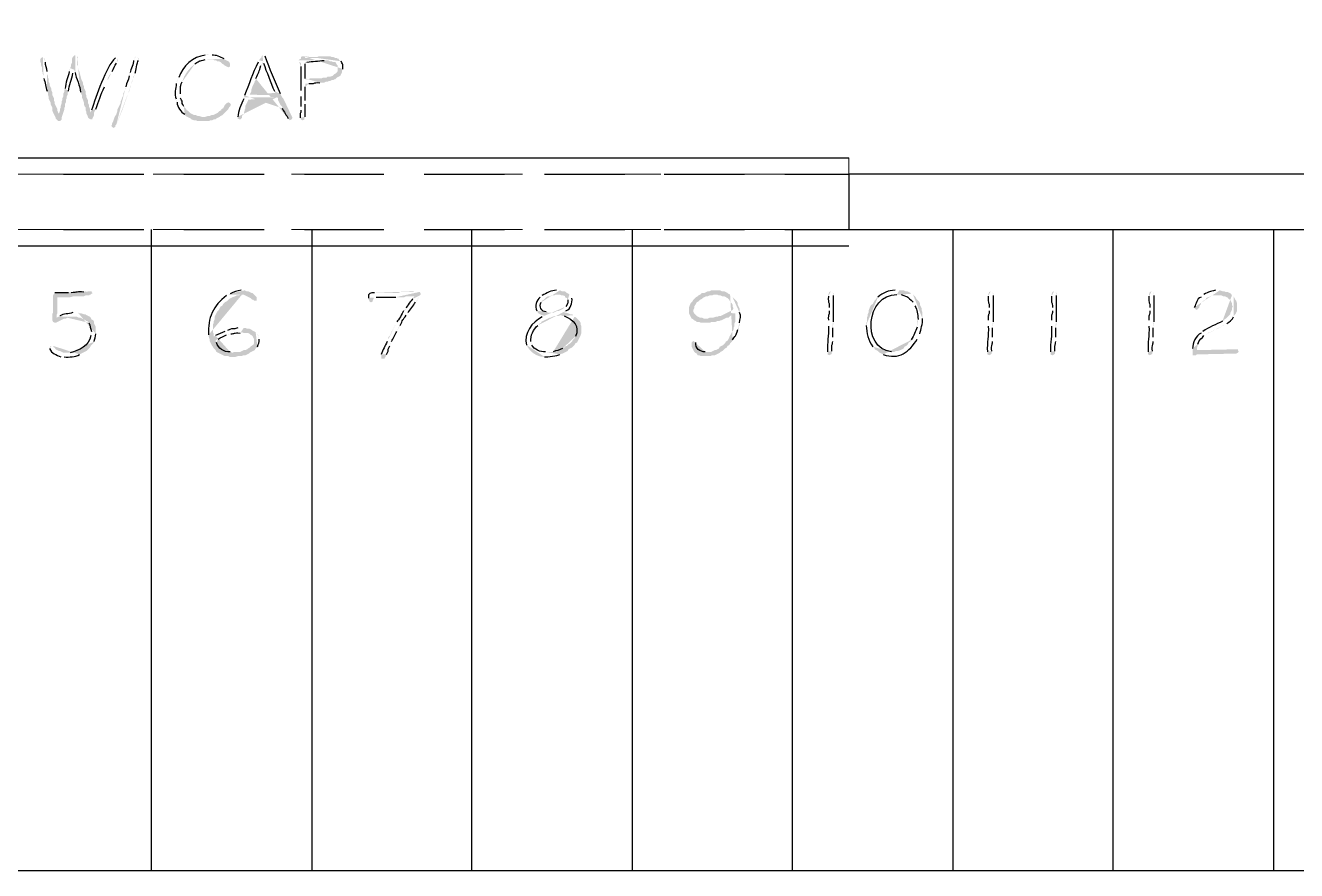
# Model space of a CAD drawing. Header units: inches. Extents: x -167 to 6071, y -6287 to -2731.
# Drawn here: x 589.5 to 668.8, y -5829.1 to -5776.3 of the extents above; entities that cross this region are included whole.
import ezdxf

# ---------------------------------------------------------------- set-up
doc = ezdxf.new("R2010")
doc.units = ezdxf.units.IN
doc.header["$LTSCALE"] = 96
doc.header["$MEASUREMENT"] = 0
doc.linetypes.add('Dash', pattern=[0.225, 0.15, -0.075])
doc.layers.add('PDF_Geometry', color=7, linetype='Continuous', true_color=0x4a4a4a)
doc.layers.add('PDF_Solid Fills', color=7, linetype='Continuous')
doc.layers.add('Stair', color=190, linetype='Continuous', lineweight=18)

msp = doc.modelspace()

# ---------------------------------------------------------------- hatches: boundary and pattern name
at = {"layer": 'PDF_Solid Fills', "transparency": 33554559}
h = msp.add_hatch(color=256, dxfattribs=at)
h.paths.add_polyline_path([(590.623, -5778.282), (590.517, -5778.335), (590.463, -5778.442), (590.463, -5778.549), (590.517, -5778.709), (590.517, -5778.815), (590.57, -5778.922), (590.57, -5779.189), (590.623, -5779.242), (590.623, -5779.349), (590.677, -5779.455), (590.677, -5779.615)], flags=0)
h.paths.add_polyline_path([(590.89, -5780.415), (590.943, -5780.522), (590.943, -5780.629), (590.997, -5780.789), (590.997, -5780.895), (591.05, -5781.002), (591.103, -5781.109), (591.103, -5781.215), (591.157, -5781.322), (591.21, -5781.429), (591.21, -5781.589), (591.263, -5781.749), (591.317, -5781.855), (591.37, -5781.962), (591.423, -5782.069), (591.423, -5782.122), (591.477, -5782.175), (591.583, -5782.282), (591.69, -5782.282), (591.743, -5782.229), (591.797, -5782.175), (591.797, -5782.069), (591.85, -5781.909), (591.637, -5781.909), (591.637, -5781.855), (591.583, -5781.749), (591.53, -5781.642), (591.53, -5781.535), (591.477, -5781.429), (591.423, -5781.322), (591.37, -5781.215), (591.37, -5781.109), (591.317, -5781.002), (591.317, -5780.842), (591.263, -5780.735), (591.21, -5780.629), (591.21, -5780.469), (591.157, -5780.362), (591.157, -5780.255), (591.103, -5780.149), (591.05, -5780.042), (591.05, -5779.935), (590.997, -5779.829), (590.997, -5779.669), (590.943, -5779.562), (590.943, -5779.455), (590.89, -5779.349), (590.89, -5779.189)], flags=0)
h.paths.add_polyline_path([(590.783, -5778.602), (590.783, -5778.549), (590.73, -5778.389), (590.677, -5778.335)], flags=0)
h = msp.add_hatch(color=256, dxfattribs=at)
h.paths.add_polyline_path([(592.65, -5778.175), (592.597, -5778.175), (592.49, -5778.282), (592.437, -5778.389), (592.437, -5778.655), (592.383, -5778.762), (592.383, -5778.869), (592.33, -5778.975), (592.597, -5779.082), (592.597, -5779.135), (592.65, -5779.242)], flags=0)
h.paths.add_polyline_path([(592.97, -5780.469), (593.023, -5780.575), (593.077, -5780.682), (593.077, -5780.842), (593.13, -5780.949), (593.183, -5781.109), (593.183, -5781.215), (593.237, -5781.375), (593.29, -5781.429), (593.29, -5781.589), (593.343, -5781.695), (593.343, -5781.802), (593.397, -5781.909), (593.45, -5782.069), (593.503, -5782.122), (593.61, -5782.175), (593.717, -5782.175), (593.717, -5782.122), (593.77, -5782.015), (593.823, -5781.909), (593.823, -5781.749), (593.61, -5781.749), (593.557, -5781.589), (593.557, -5781.482), (593.503, -5781.375), (593.503, -5781.269), (593.45, -5781.162), (593.45, -5781.002), (593.397, -5780.895), (593.343, -5780.789), (593.343, -5780.682), (593.29, -5780.575), (593.29, -5780.415), (593.183, -5780.202), (593.183, -5780.095), (593.13, -5779.989), (593.13, -5779.882), (593.077, -5779.775), (593.023, -5779.669), (592.97, -5779.455), (592.917, -5779.242), (592.863, -5779.082), (592.81, -5778.975), (592.81, -5778.815), (592.757, -5778.762), (592.757, -5778.442), (592.81, -5778.335), (592.757, -5778.229)], flags=0)
h = msp.add_hatch(color=256, dxfattribs=at)
h.paths.add_polyline_path([(595.21, -5778.335), (595.157, -5778.335)], flags=0)
h.paths.add_polyline_path([(593.663, -5781.589), (593.61, -5781.749), (593.823, -5781.749), (593.877, -5781.642), (593.93, -5781.535)], flags=0)
h.paths.add_polyline_path([(594.463, -5780.149), (594.517, -5780.042), (594.623, -5779.829), (594.677, -5779.722), (594.677, -5779.615), (594.73, -5779.509), (594.783, -5779.402), (594.89, -5779.295), (594.943, -5779.189)], flags=0)
h.paths.add_polyline_path([(595.21, -5778.655), (595.317, -5778.495), (595.317, -5778.335)], flags=0)
h = msp.add_hatch(color=256, dxfattribs=at)
h.paths.add_polyline_path([(596.437, -5778.229), (596.383, -5778.282), (596.33, -5778.389), (596.277, -5778.495)], flags=0)
h.paths.add_polyline_path([(596.063, -5779.242), (596.063, -5779.349), (596.01, -5779.455)], flags=0)
h.paths.add_polyline_path([(595.797, -5780.149), (595.797, -5780.255), (595.743, -5780.362), (595.69, -5780.469), (595.637, -5780.575), (595.637, -5780.682), (595.583, -5780.789), (595.53, -5780.949), (595.477, -5781.055), (595.477, -5781.162), (595.423, -5781.269), (595.37, -5781.375), (595.317, -5781.482), (595.263, -5781.589), (595.263, -5781.695), (595.21, -5781.855), (595.103, -5782.015), (595.05, -5782.175), (594.997, -5782.335), (594.943, -5782.442), (594.943, -5782.549), (594.89, -5782.549), (594.943, -5782.655), (595.05, -5782.709), (595.103, -5782.655), (595.157, -5782.655), (595.157, -5782.549), (595.21, -5782.495)], flags=0)
h.paths.add_polyline_path([(595.21, -5782.495, 0.021662), (595.957, -5780.522)], flags=0)
h.paths.add_polyline_path([(595.957, -5780.522), (596.01, -5780.415), (596.063, -5780.255), (596.063, -5780.149), (596.17, -5779.935), (596.17, -5779.829), (596.223, -5779.722), (596.277, -5779.615), (596.277, -5779.509), (596.33, -5779.402), (596.383, -5779.295)], flags=0)
h.paths.add_polyline_path([(596.597, -5778.495), (596.597, -5778.389), (596.543, -5778.282)], flags=0)
h = msp.add_hatch(color=256, dxfattribs=at)
h.paths.add_polyline_path([(600.97, -5778.122), (600.863, -5778.122), (600.757, -5778.175)], flags=0)
h.paths.add_polyline_path([(599.103, -5779.562), (599.05, -5779.669), (598.997, -5779.775), (598.943, -5779.935)], flags=0)
h.paths.add_polyline_path([(598.943, -5780.895), (598.943, -5781.002), (598.997, -5781.109)], flags=0)
h.paths.add_polyline_path([(599.477, -5781.855), (599.53, -5781.962), (599.637, -5782.015), (600.65, -5782.015), (600.543, -5782.015), (600.383, -5781.962), (600.277, -5781.962), (600.17, -5781.909), (600.063, -5781.909), (599.957, -5781.855), (599.85, -5781.802), (599.797, -5781.749), (599.69, -5781.642), (599.583, -5781.589), (599.583, -5781.535), (599.477, -5781.429), (599.423, -5781.375)], flags=0)
h.paths.add_polyline_path([(599.21, -5780.842), (599.21, -5780.575)], flags=0)
h.paths.add_polyline_path([(600.117, -5778.709, 0.162278), (599.317, -5779.829)], flags=0)
h.paths.add_polyline_path([(600.757, -5778.442), (601.983, -5778.442), (601.93, -5778.389)], flags=0)
h.paths.add_polyline_path([(601.183, -5778.175), (601.077, -5778.122)], flags=0)
h = msp.add_hatch(color=256, dxfattribs=at)
h.paths.add_polyline_path([(604.33, -5778.175), (604.277, -5778.229), (604.277, -5778.282), (604.223, -5778.335), (604.17, -5778.389), (604.117, -5778.495), (604.383, -5778.549), (604.383, -5778.655)], flags=0)
h.paths.add_polyline_path([(605.077, -5780.415), (605.13, -5780.522), (603.53, -5780.629), (605.503, -5780.682), (605.45, -5780.575)], flags=0)
h.paths.add_polyline_path([(604.49, -5778.229), (604.437, -5778.175)], flags=0)
h = msp.add_hatch(color=256, dxfattribs=at)
h.paths.add_polyline_path([(606.89, -5778.229), (606.783, -5778.229), (606.73, -5778.282), (606.73, -5778.389), (606.623, -5778.442), (606.57, -5778.495), (608.437, -5778.495), (608.543, -5778.549), (608.65, -5778.549), (608.757, -5778.602), (608.863, -5778.602), (608.917, -5778.655), (608.97, -5778.762), (609.023, -5778.815), (609.023, -5779.135), (608.97, -5779.242), (608.917, -5779.295), (608.81, -5779.349), (608.703, -5779.455), (608.543, -5779.509), (608.383, -5779.509), (608.33, -5779.562), (608.117, -5779.562), (608.01, -5779.615), (607.317, -5779.615), (607.157, -5779.669), (606.997, -5779.669), (608.863, -5779.669), (608.97, -5779.562), (609.183, -5779.455), (609.29, -5779.242), (609.29, -5779.135), (609.343, -5779.029)], flags=0)
h.paths.add_polyline_path([(609.237, -5778.549), (609.13, -5778.495), (609.077, -5778.389), (609.023, -5778.389), (608.97, -5778.335), (606.997, -5778.335), (606.943, -5778.229)], flags=0)
for points in [[(608.223, -5778.229), (607.85, -5778.229), (607.743, -5778.282), (607.37, -5778.282), (607.263, -5778.335), (606.997, -5778.335), (608.97, -5778.335), (608.863, -5778.335), (608.757, -5778.282), (608.65, -5778.282), (608.543, -5778.229), (608.383, -5778.229)], [(601.983, -5778.442), (600.97, -5778.442), (601.237, -5778.442), (601.343, -5778.495), (601.45, -5778.495), (601.503, -5778.549), (601.61, -5778.549), (601.717, -5778.602), (601.823, -5778.709), (601.93, -5778.762), (601.983, -5778.815), (602.197, -5778.922), (602.303, -5778.869), (602.303, -5778.709), (602.25, -5778.602), (602.197, -5778.549), (602.09, -5778.495)], [(602.197, -5781.109), (602.09, -5781.162), (601.983, -5781.269), (601.93, -5781.375), (601.877, -5781.482), (601.77, -5781.535), (601.77, -5781.589), (601.663, -5781.642), (601.557, -5781.749), (601.343, -5781.855), (601.237, -5781.909), (601.13, -5781.909), (601.023, -5781.962), (600.917, -5781.962), (600.757, -5782.015), (599.637, -5782.015), (599.85, -5782.122), (599.903, -5782.175), (600.063, -5782.229), (600.17, -5782.229), (600.277, -5782.282), (600.97, -5782.282), (601.077, -5782.229), (601.183, -5782.229), (601.29, -5782.175), (601.397, -5782.175), (601.45, -5782.122), (601.663, -5782.015), (601.717, -5781.962), (601.823, -5781.909), (601.93, -5781.802), (602.037, -5781.695), (602.09, -5781.642), (602.197, -5781.535), (602.25, -5781.429), (602.303, -5781.375), (602.357, -5781.269), (602.303, -5781.162)], [(632.597, -5792.842), (632.33, -5792.842), (632.223, -5792.895), (632.117, -5792.895), (631.903, -5793.002), (631.743, -5793.002), (631.637, -5793.109), (631.53, -5793.162), (631.477, -5793.215), (631.37, -5793.269), (631.263, -5793.375), (631.21, -5793.429), (631.157, -5793.535), (631.05, -5793.642), (630.997, -5793.749), (630.943, -5793.909), (630.943, -5794.282), (630.997, -5794.389), (631.05, -5794.495), (631.103, -5794.602), (632.01, -5794.602), (631.85, -5794.602), (631.743, -5794.549), (631.637, -5794.549), (631.423, -5794.442), (631.37, -5794.389), (631.263, -5794.282), (631.21, -5794.175), (631.21, -5794.069), (631.263, -5793.962), (631.263, -5793.855), (631.37, -5793.695), (631.423, -5793.589), (631.53, -5793.535), (631.637, -5793.429), (631.743, -5793.375), (631.797, -5793.322), (632.01, -5793.215), (632.117, -5793.215), (632.223, -5793.162), (632.383, -5793.162), (632.49, -5793.109), (633.503, -5793.109), (633.397, -5793.055), (633.343, -5793.002), (633.13, -5792.895), (632.97, -5792.895), (632.863, -5792.842), (632.757, -5792.842)], [(633.343, -5794.229), (632.917, -5794.442), (632.81, -5794.442), (632.703, -5794.495), (632.597, -5794.495), (632.437, -5794.549), (632.223, -5794.549), (632.117, -5794.602), (631.103, -5794.602), (631.21, -5794.655), (631.263, -5794.709), (631.37, -5794.762), (631.423, -5794.815), (631.583, -5794.815), (631.69, -5794.869), (632.223, -5794.869), (632.33, -5794.815), (632.597, -5794.815), (632.703, -5794.762), (632.81, -5794.762), (632.917, -5794.709), (632.97, -5794.709), (633.183, -5794.602), (633.29, -5794.549), (633.397, -5794.549), (633.503, -5794.442), (633.717, -5794.335), (633.77, -5794.282)], [(591.583, -5794.495), (591.477, -5794.549), (592.063, -5794.602), (592.17, -5794.549), (592.33, -5794.549), (592.437, -5794.495), (592.597, -5794.495)], [(665.077, -5796.522), (662.623, -5796.575), (662.357, -5796.575), (662.357, -5796.895), (662.57, -5796.895), (662.623, -5796.842), (665.023, -5796.789), (665.077, -5796.789), (665.183, -5796.735), (665.237, -5796.682), (665.183, -5796.575), (665.183, -5796.522)]]:
    msp.add_hatch(color=256, dxfattribs=at).paths.add_polyline_path(points)
h = msp.add_hatch(color=256, dxfattribs=at)
h.paths.add_polyline_path([(592.33, -5778.975), (592.277, -5779.082), (592.277, -5779.189)], flags=0)
h.paths.add_polyline_path([(592.01, -5780.255), (591.957, -5780.362), (591.957, -5780.469), (591.903, -5780.575), (591.903, -5780.735), (591.85, -5780.842), (591.85, -5780.949), (591.797, -5781.055), (591.797, -5781.162), (591.743, -5781.322), (591.743, -5781.429), (591.69, -5781.535), (591.69, -5781.642), (591.637, -5781.802), (591.637, -5781.909), (591.85, -5781.909), (591.903, -5781.749), (591.957, -5781.589), (591.957, -5781.482), (592.01, -5781.375), (592.01, -5781.215), (592.063, -5781.109), (592.063, -5780.949), (592.117, -5780.842), (592.117, -5780.735), (592.17, -5780.629), (592.17, -5780.522), (592.223, -5780.415)], flags=0)
h.paths.add_polyline_path([(592.49, -5779.295), (592.543, -5779.189), (592.597, -5779.082)], flags=0)
h = msp.add_hatch(color=256, dxfattribs=at)
h.paths.add_polyline_path([(604.117, -5778.495), (604.063, -5778.602)], flags=0)
h.paths.add_polyline_path([(603.21, -5780.682), (603.157, -5780.789), (605.237, -5780.789), (605.29, -5780.842), (605.29, -5780.949), (605.397, -5781.162), (605.45, -5781.269), (605.557, -5781.375), (605.557, -5781.482)], flags=0)
h.paths.add_polyline_path([(605.93, -5782.122), (605.983, -5782.175), (606.037, -5782.229), (606.143, -5782.175), (606.197, -5782.069), (605.717, -5781.055), (605.663, -5780.949), (605.61, -5780.842), (605.557, -5780.789), (605.503, -5780.682), (603.53, -5780.629), (603.583, -5780.522), (603.637, -5780.415), (603.637, -5780.309), (603.69, -5780.149), (603.743, -5780.042), (603.797, -5779.935), (603.85, -5779.829), (603.85, -5779.775), (603.903, -5779.722), (603.903, -5779.615)], flags=0)
h.paths.add_polyline_path([(604.223, -5778.815), (604.33, -5778.709), (604.383, -5778.549)], flags=0)
h = msp.add_hatch(color=256, dxfattribs=at)
h.paths.add_polyline_path([(606.57, -5778.495), (606.623, -5778.602), (606.73, -5778.655), (606.73, -5778.869)], flags=0)
h.paths.add_polyline_path([(606.73, -5780.362), (606.73, -5780.735)], flags=0)
h.paths.add_polyline_path([(606.73, -5781.375), (606.73, -5781.589)], flags=0)
h.paths.add_polyline_path([(606.677, -5782.069), (606.73, -5782.175), (606.837, -5782.229), (606.943, -5782.175), (606.943, -5782.069), (606.997, -5782.015)], flags=0)
h.paths.add_polyline_path([(606.997, -5781.215), (606.997, -5781.002)], flags=0)
h.paths.add_polyline_path([(606.997, -5780.149), (606.997, -5779.935), (607.21, -5779.935)], flags=0)
h.paths.add_polyline_path([(607.903, -5779.882), (608.17, -5779.882), (608.277, -5779.829), (608.383, -5779.829), (608.49, -5779.775), (608.543, -5779.775), (608.65, -5779.722), (608.757, -5779.722), (608.81, -5779.669), (608.863, -5779.669), (606.997, -5779.669), (606.997, -5779.615)], flags=0)
h.paths.add_polyline_path([(606.997, -5778.709), (606.997, -5778.602), (607.103, -5778.602)], flags=0)
h.paths.add_polyline_path([(608.17, -5778.495), (608.277, -5778.495)], flags=0)
h = msp.add_hatch(color=256, dxfattribs=at)
h.paths.add_polyline_path([(603.157, -5780.789), (603.157, -5780.895)], flags=0)
h.paths.add_polyline_path([(602.783, -5782.015), (602.783, -5782.122), (602.89, -5782.175), (602.943, -5782.175), (602.997, -5782.122), (603.05, -5782.069), (603.05, -5781.962), (603.157, -5781.855), (603.21, -5781.642), (603.21, -5781.589), (603.263, -5781.482), (603.263, -5781.322), (603.317, -5781.215), (603.37, -5781.109), (603.423, -5781.002), (603.423, -5780.949), (605.237, -5780.789)], flags=0)
h = msp.add_hatch(color=256, dxfattribs=at)
h.paths.add_polyline_path([(593.557, -5792.895), (593.397, -5792.895), (593.183, -5792.949)], flags=0)
h.paths.add_polyline_path([(592.383, -5793.002), (592.223, -5793.002)], flags=0)
h.paths.add_polyline_path([(591.37, -5793.002), (591.317, -5793.055), (591.263, -5793.162), (591.263, -5794.229), (591.21, -5794.335), (591.21, -5794.709), (591.263, -5794.815), (591.37, -5794.869), (591.423, -5794.869), (591.85, -5794.655), (591.957, -5794.602), (592.063, -5794.602), (591.477, -5794.549), (591.477, -5794.389), (591.53, -5794.282), (591.53, -5793.269), (592.33, -5793.269), (592.543, -5793.215), (593.183, -5793.215), (593.29, -5793.162), (593.503, -5793.162), (593.557, -5793.109), (593.61, -5793.109), (593.663, -5793.055), (593.717, -5793.055), (593.717, -5793.002), (593.663, -5792.949), (593.663, -5792.895)], flags=0)
h = msp.add_hatch(color=256, dxfattribs=at)
h.paths.add_polyline_path([(602.197, -5793.109), (602.09, -5793.162)], flags=0)
h.paths.add_polyline_path([(600.97, -5795.615), (600.97, -5795.722), (601.29, -5795.722), (601.29, -5795.562), (601.237, -5795.455), (601.237, -5794.975), (601.29, -5794.869), (601.29, -5794.762), (601.343, -5794.655), (601.343, -5794.495), (601.397, -5794.389), (601.503, -5794.175), (601.61, -5794.069), (601.663, -5793.962), (601.717, -5793.855), (601.823, -5793.802), (601.877, -5793.695), (601.983, -5793.589), (602.09, -5793.535), (602.197, -5793.429), (602.25, -5793.375), (602.463, -5793.269), (602.623, -5793.215), (602.73, -5793.162), (602.837, -5793.162), (602.943, -5793.109), (603.05, -5793.109)], flags=0)
h = msp.add_hatch(color=256, dxfattribs=at)
h.paths.add_polyline_path([(603.05, -5792.842), (602.997, -5792.842)], flags=0)
h.paths.add_polyline_path([(602.303, -5793.055), (602.197, -5793.109), (603.157, -5793.109), (603.583, -5793.322), (603.69, -5793.429), (603.743, -5793.429), (603.797, -5793.482), (603.957, -5793.482), (603.957, -5793.269), (603.903, -5793.215), (603.69, -5793.002), (603.637, -5793.002), (603.423, -5792.895), (603.317, -5792.895), (603.21, -5792.842)], flags=0)
h = msp.add_hatch(color=256, dxfattribs=at)
h.paths.add_polyline_path([(613.983, -5792.895), (613.823, -5792.895), (613.717, -5792.949), (612.917, -5792.949), (612.81, -5793.002), (611.317, -5793.002)], flags=0)
h.paths.add_polyline_path([(610.943, -5793.322), (610.943, -5793.429), (610.997, -5793.482), (610.997, -5793.535), (611.103, -5793.589), (611.21, -5793.535), (611.21, -5793.482), (611.263, -5793.375), (611.263, -5793.322), (611.21, -5793.269), (611.423, -5793.269)], flags=0)
h.paths.add_polyline_path([(612.65, -5793.269), (613.183, -5793.269), (613.29, -5793.215), (613.823, -5793.215), (614.143, -5793.162), (614.197, -5793.109), (614.197, -5793.055), (614.143, -5792.949), (614.09, -5792.949)], flags=0)
h = msp.add_hatch(color=256, dxfattribs=at)
h.paths.add_polyline_path([(614.143, -5793.162), (613.823, -5793.215), (613.77, -5793.269), (613.717, -5793.375)], flags=0)
h.paths.add_polyline_path([(613.29, -5793.962), (613.237, -5794.069), (613.13, -5794.122)], flags=0)
h.paths.add_polyline_path([(612.703, -5794.815), (612.65, -5794.922), (612.597, -5795.029), (612.543, -5795.135), (612.49, -5795.242), (612.437, -5795.349), (612.383, -5795.402), (612.383, -5795.455), (612.33, -5795.562), (612.277, -5795.669), (612.17, -5795.775), (612.17, -5795.935), (612.117, -5796.042)], flags=0)
h.paths.add_polyline_path([(611.743, -5796.842), (611.743, -5797.109), (611.957, -5797.109), (611.957, -5797.055), (612.063, -5796.895), (612.063, -5796.842)], flags=0)
h.paths.add_polyline_path([(612.277, -5796.309), (612.33, -5796.149), (612.383, -5796.042)], flags=0)
h.paths.add_polyline_path([(612.703, -5795.402), (612.757, -5795.295), (612.81, -5795.189), (612.863, -5795.082), (612.917, -5795.029)], flags=0)
h.paths.add_polyline_path([(613.29, -5794.389), (613.343, -5794.335), (613.397, -5794.229)], flags=0)
h.paths.add_polyline_path([(613.877, -5793.589), (613.983, -5793.482), (614.037, -5793.322), (614.09, -5793.269)], flags=0)
h = msp.add_hatch(color=256, dxfattribs=at)
h.paths.add_polyline_path([(623.477, -5793.109), (622.73, -5793.109), (622.89, -5793.109), (622.997, -5793.162), (623.103, -5793.162), (623.21, -5793.215), (623.21, -5793.269), (623.317, -5793.322), (623.37, -5793.429)], flags=0)
h.paths.add_polyline_path([(623.263, -5793.855), (623.157, -5793.909), (623.05, -5794.015), (622.837, -5794.122), (622.73, -5794.122), (622.623, -5794.175), (622.517, -5794.229), (621.503, -5794.229), (621.557, -5794.282), (621.77, -5794.389), (621.93, -5794.442), (621.877, -5794.442), (621.77, -5794.495)], flags=0)
h.paths.add_polyline_path([(620.81, -5796.255, 0.291201), (621.93, -5797.002)], flags=0)
h.paths.add_polyline_path([(622.89, -5796.842), (622.997, -5796.789), (623.05, -5796.789), (623.157, -5796.735), (622.09, -5796.682), (621.983, -5796.682)], flags=0)
h.paths.add_polyline_path([(621.13, -5796.255), (621.077, -5796.149), (621.077, -5796.042)], flags=0)
h.paths.add_polyline_path([(621.503, -5795.029), (621.61, -5794.922), (621.717, -5794.869), (621.717, -5794.815), (622.25, -5794.549), (622.303, -5794.549), (622.41, -5794.495), (622.57, -5794.442), (622.783, -5794.442), (622.943, -5794.389), (623.743, -5794.389), (623.637, -5794.335), (623.53, -5794.335), (623.423, -5794.282), (623.263, -5794.229), (623.157, -5794.229), (623.263, -5794.122)], flags=0)
h.paths.add_polyline_path([(623.637, -5793.322), (623.583, -5793.215)], flags=0)
h = msp.add_hatch(color=256, dxfattribs=at)
h.paths.add_polyline_path([(622.783, -5792.842), (622.677, -5792.842)], flags=0)
h.paths.add_polyline_path([(621.77, -5793.162), (621.717, -5793.162), (621.663, -5793.269)], flags=0)
h.paths.add_polyline_path([(621.45, -5794.122), (621.503, -5794.229), (622.25, -5794.229), (622.143, -5794.229), (622.037, -5794.175)], flags=0)
h.paths.add_polyline_path([(621.717, -5793.589), (621.77, -5793.482), (621.877, -5793.429), (621.983, -5793.322), (622.037, -5793.269), (622.143, -5793.215), (622.25, -5793.215), (622.357, -5793.162), (622.517, -5793.162), (622.623, -5793.109), (623.477, -5793.109), (623.423, -5793.055), (623.317, -5793.002), (623.263, -5792.949), (623.157, -5792.895), (622.997, -5792.895), (622.89, -5792.842)], flags=0)
h = msp.add_hatch(color=256, dxfattribs=at)
h.paths.add_polyline_path([(633.503, -5793.109), (632.597, -5793.109), (632.703, -5793.109), (632.81, -5793.162), (632.917, -5793.162), (633.023, -5793.215), (633.13, -5793.215), (633.343, -5793.322), (633.397, -5793.375), (633.45, -5793.429), (633.503, -5793.535), (633.61, -5793.642), (633.663, -5793.749), (633.663, -5793.855), (633.717, -5793.962), (633.663, -5794.069), (633.343, -5794.229), (633.77, -5794.282), (633.823, -5794.282), (633.823, -5794.815), (633.77, -5794.922), (633.77, -5795.082), (633.717, -5795.189), (633.717, -5795.295), (633.663, -5795.402), (633.61, -5795.455), (633.557, -5795.562), (633.503, -5795.669), (633.397, -5795.882), (633.343, -5795.989), (633.237, -5796.042), (633.183, -5796.149), (633.077, -5796.255), (632.863, -5796.362), (632.81, -5796.469), (632.703, -5796.522), (632.597, -5796.575), (632.543, -5796.575), (632.33, -5796.682), (631.957, -5796.682), (632.863, -5796.735), (632.917, -5796.682), (633.023, -5796.629), (633.077, -5796.575), (633.183, -5796.469), (633.29, -5796.415), (633.343, -5796.309), (633.45, -5796.255), (633.503, -5796.149), (633.61, -5796.042), (633.663, -5795.935)], flags=0)
h.paths.add_polyline_path([(633.983, -5795.295), (634.037, -5795.242), (634.037, -5795.135), (634.09, -5795.029), (634.09, -5794.869)], flags=0)
h.paths.add_polyline_path([(634.09, -5794.229), (634.09, -5793.962), (634.037, -5793.855), (633.983, -5793.749), (633.983, -5793.642), (633.93, -5793.535), (633.877, -5793.482), (633.77, -5793.375), (633.717, -5793.322), (633.663, -5793.269), (633.61, -5793.162)], flags=0)
h = msp.add_hatch(color=256, dxfattribs=at)
h.paths.add_polyline_path([(639.797, -5792.895), (639.69, -5792.949), (639.637, -5793.109), (639.637, -5793.215)], flags=0)
h.paths.add_polyline_path([(639.69, -5793.909), (639.69, -5794.122)], flags=0)
h.paths.add_polyline_path([(639.637, -5794.709), (639.637, -5795.082)], flags=0)
h.paths.add_polyline_path([(639.583, -5796.682), (639.583, -5796.842), (639.69, -5796.895), (639.797, -5796.842), (639.85, -5796.789), (639.85, -5796.629)], flags=0)
h.paths.add_polyline_path([(639.903, -5796.042), (639.903, -5795.775)], flags=0)
h.paths.add_polyline_path([(639.903, -5795.189), (639.903, -5794.922), (639.957, -5794.815)], flags=0)
h.paths.add_polyline_path([(639.957, -5793.162), (639.957, -5793.055), (639.903, -5792.949)], flags=0)
h = msp.add_hatch(color=256, dxfattribs=at)
h.paths.add_polyline_path([(643.957, -5792.789), (643.797, -5792.842)], flags=0)
h.paths.add_polyline_path([(642.73, -5793.269), (642.623, -5793.322), (642.623, -5793.375), (642.517, -5793.482), (642.463, -5793.589), (642.41, -5793.695), (642.303, -5793.749), (642.25, -5793.855), (642.197, -5793.962), (642.143, -5794.122), (642.143, -5794.229), (642.09, -5794.335), (642.09, -5794.442), (642.037, -5794.549), (642.037, -5794.815), (641.983, -5794.922), (641.983, -5795.029)], flags=0)
h.paths.add_polyline_path([(642.41, -5796.362), (642.517, -5796.469), (642.517, -5796.522), (642.623, -5796.575), (642.73, -5796.629), (642.837, -5796.735), (643.637, -5796.682), (643.583, -5796.682)], flags=0)
h.paths.add_polyline_path([(643.903, -5793.109), (644.81, -5793.055), (644.757, -5793.002), (644.543, -5792.895), (644.437, -5792.895), (644.33, -5792.842), (644.063, -5792.842)], flags=0)
h = msp.add_hatch(color=256, dxfattribs=at)
h.paths.add_polyline_path([(644.81, -5793.055), (643.903, -5793.109), (644.17, -5793.109)], flags=0)
h.paths.add_polyline_path([(644.917, -5793.589), (644.97, -5793.695), (645.023, -5793.802)], flags=0)
h.paths.add_polyline_path([(645.237, -5794.655), (645.183, -5794.762), (645.183, -5795.135)], flags=0)
h.paths.add_polyline_path([(644.81, -5795.935), (644.757, -5796.042), (644.65, -5796.095), (644.597, -5796.202), (644.49, -5796.309), (644.383, -5796.362), (644.33, -5796.469), (644.223, -5796.522), (644.117, -5796.575), (643.957, -5796.629), (643.85, -5796.629), (643.743, -5796.682), (643.637, -5796.682), (642.837, -5796.735), (643.05, -5796.842)], flags=0)
h.paths.add_polyline_path([(645.183, -5795.882), (645.29, -5795.669), (645.343, -5795.562)], flags=0)
h.paths.add_polyline_path([(645.503, -5794.602), (645.503, -5794.229), (645.45, -5794.069), (645.45, -5793.962), (645.397, -5793.855), (645.343, -5793.749), (645.343, -5793.642), (645.29, -5793.535), (645.237, -5793.482), (645.13, -5793.375), (645.077, -5793.269), (645.023, -5793.215), (644.917, -5793.109)], flags=0)
h = msp.add_hatch(color=256, dxfattribs=at)
h.paths.add_polyline_path([(649.77, -5792.895), (649.663, -5792.949), (649.61, -5793.109), (649.61, -5793.215)], flags=0)
h.paths.add_polyline_path([(649.663, -5793.909), (649.663, -5794.122)], flags=0)
h.paths.add_polyline_path([(649.61, -5794.709), (649.61, -5795.082)], flags=0)
h.paths.add_polyline_path([(649.557, -5796.682), (649.557, -5796.842), (649.663, -5796.895), (649.77, -5796.842), (649.823, -5796.789), (649.823, -5796.629)], flags=0)
h.paths.add_polyline_path([(649.877, -5796.042), (649.877, -5795.775)], flags=0)
h.paths.add_polyline_path([(649.877, -5795.189), (649.877, -5794.922), (649.93, -5794.815)], flags=0)
h.paths.add_polyline_path([(649.93, -5793.162), (649.93, -5793.055), (649.877, -5792.949)], flags=0)
h = msp.add_hatch(color=256, dxfattribs=at)
h.paths.add_polyline_path([(653.717, -5792.895), (653.61, -5792.949), (653.557, -5793.109), (653.557, -5793.215)], flags=0)
h.paths.add_polyline_path([(653.61, -5793.909), (653.61, -5794.122)], flags=0)
h.paths.add_polyline_path([(653.557, -5794.709), (653.557, -5795.082)], flags=0)
h.paths.add_polyline_path([(653.503, -5796.682), (653.503, -5796.842), (653.61, -5796.895), (653.717, -5796.842), (653.77, -5796.789), (653.77, -5796.629)], flags=0)
h.paths.add_polyline_path([(653.823, -5796.042), (653.823, -5795.775)], flags=0)
h.paths.add_polyline_path([(653.823, -5795.189), (653.823, -5794.922), (653.877, -5794.815)], flags=0)
h.paths.add_polyline_path([(653.877, -5793.162), (653.877, -5793.055), (653.823, -5792.949)], flags=0)
h = msp.add_hatch(color=256, dxfattribs=at)
h.paths.add_polyline_path([(659.797, -5792.895), (659.69, -5792.949), (659.637, -5793.109), (659.637, -5793.215)], flags=0)
h.paths.add_polyline_path([(659.69, -5793.909), (659.69, -5794.122)], flags=0)
h.paths.add_polyline_path([(659.637, -5794.709), (659.637, -5795.082)], flags=0)
h.paths.add_polyline_path([(659.583, -5796.682), (659.583, -5796.842), (659.69, -5796.895), (659.797, -5796.842), (659.85, -5796.789), (659.85, -5796.629)], flags=0)
h.paths.add_polyline_path([(659.903, -5796.042), (659.903, -5795.775)], flags=0)
h.paths.add_polyline_path([(659.903, -5795.189), (659.903, -5794.922), (659.957, -5794.815)], flags=0)
h.paths.add_polyline_path([(659.957, -5793.162), (659.957, -5793.055), (659.903, -5792.949)], flags=0)
h = msp.add_hatch(color=256, dxfattribs=at)
h.paths.add_polyline_path([(664.81, -5793.162), (663.957, -5793.162), (664.17, -5793.162), (664.277, -5793.215), (664.383, -5793.215), (664.597, -5793.322), (664.597, -5793.375), (664.703, -5793.429), (664.757, -5793.535), (664.81, -5793.642), (664.81, -5793.749), (664.863, -5793.855), (664.81, -5793.962), (664.81, -5794.069), (664.757, -5794.175), (664.703, -5794.282), (664.703, -5794.335), (664.597, -5794.442), (664.543, -5794.495), (664.437, -5794.602), (664.33, -5794.655), (664.33, -5794.709), (664.223, -5794.762)], flags=0)
h.paths.add_polyline_path([(662.997, -5795.402), (662.943, -5795.402), (662.89, -5795.509)], flags=0)
h.paths.add_polyline_path([(662.357, -5796.469), (662.357, -5796.575), (662.623, -5796.575), (662.623, -5796.469), (662.677, -5796.309), (662.677, -5796.202)], flags=0)
h.paths.add_polyline_path([(663.05, -5795.669), (663.263, -5795.562), (663.37, -5795.455), (663.477, -5795.455), (663.69, -5795.349), (663.743, -5795.295), (663.903, -5795.242), (664.01, -5795.189), (664.17, -5795.082), (664.49, -5794.922)], flags=0)
h.paths.add_polyline_path([(664.917, -5794.495), (664.97, -5794.389), (665.023, -5794.335), (665.077, -5794.229), (665.13, -5794.122), (665.13, -5793.642), (665.077, -5793.482), (665.023, -5793.429), (664.97, -5793.322), (664.917, -5793.215)], flags=0)
h = msp.add_hatch(color=256, dxfattribs=at)
h.paths.add_polyline_path([(663.957, -5792.842), (663.797, -5792.842)], flags=0)
h.paths.add_polyline_path([(663.05, -5793.109), (662.997, -5793.162), (662.89, -5793.269)], flags=0)
h.paths.add_polyline_path([(662.463, -5793.909), (662.517, -5794.015), (662.623, -5794.069), (662.677, -5794.015), (662.783, -5793.909), (662.783, -5793.855), (662.837, -5793.749), (662.89, -5793.695), (662.89, -5793.642), (662.943, -5793.589), (663.05, -5793.482), (663.157, -5793.429), (663.21, -5793.322), (663.317, -5793.269), (663.37, -5793.269), (663.583, -5793.162), (664.81, -5793.162), (664.757, -5793.055), (664.543, -5792.949), (664.437, -5792.949), (664.33, -5792.895), (664.223, -5792.895), (664.063, -5792.842)], flags=0)
h = msp.add_hatch(color=256, dxfattribs=at)
h.paths.add_polyline_path([(592.65, -5794.229), (592.49, -5794.229)], flags=0)
h.paths.add_polyline_path([(591.69, -5794.442), (591.583, -5794.495), (592.757, -5794.495), (592.863, -5794.549), (592.97, -5794.549), (593.183, -5794.655), (593.29, -5794.709), (593.343, -5794.762), (593.397, -5794.762), (593.503, -5794.869)], flags=0)
h.paths.add_polyline_path([(593.663, -5795.402), (593.663, -5795.455), (593.61, -5795.562), (593.61, -5795.669)], flags=0)
h.paths.add_polyline_path([(592.33, -5796.735), (592.117, -5796.735), (593.13, -5796.735), (593.343, -5796.629), (593.45, -5796.522), (593.557, -5796.415), (593.61, -5796.309), (593.717, -5796.202), (593.77, -5796.149), (593.823, -5796.042)], flags=0)
h.paths.add_polyline_path([(593.93, -5795.562), (593.93, -5795.135), (593.877, -5795.029), (593.823, -5794.922), (593.823, -5794.815), (593.77, -5794.709), (593.663, -5794.655), (593.61, -5794.549), (593.557, -5794.495), (593.343, -5794.389), (593.29, -5794.335), (593.183, -5794.335), (593.023, -5794.282), (592.917, -5794.282), (592.81, -5794.229)], flags=0)
h = msp.add_hatch(color=256, dxfattribs=at)
h.paths.add_polyline_path([(623.743, -5794.389), (622.943, -5794.389), (623.05, -5794.442), (623.157, -5794.442)], flags=0)
h.paths.add_polyline_path([(623.85, -5795.722), (623.797, -5795.829), (623.743, -5795.882), (623.69, -5795.935), (623.637, -5796.042), (623.53, -5796.149), (623.423, -5796.202), (623.317, -5796.309), (623.263, -5796.309), (623.157, -5796.415), (623.05, -5796.469)], flags=0)
h.paths.add_polyline_path([(622.463, -5796.682), (622.09, -5796.682), (623.157, -5796.735), (623.37, -5796.629), (623.423, -5796.522), (623.53, -5796.469), (623.637, -5796.415), (623.743, -5796.309), (623.797, -5796.255), (623.85, -5796.149), (623.957, -5796.095), (624.063, -5795.882), (624.17, -5795.669), (624.223, -5795.509), (624.223, -5795.082), (624.17, -5794.975), (624.17, -5794.869), (624.117, -5794.762), (624.01, -5794.655), (623.957, -5794.602), (623.903, -5794.549), (623.797, -5794.495)], flags=0)
h = msp.add_hatch(color=256, dxfattribs=at)
h.paths.add_polyline_path([(602.997, -5795.189), (602.783, -5795.189)], flags=0)
h.paths.add_polyline_path([(602.143, -5795.349), (602.09, -5795.349), (601.983, -5795.402)], flags=0)
h.paths.add_polyline_path([(601.397, -5795.669), (601.29, -5795.722), (600.97, -5795.722), (601.023, -5795.882), (601.023, -5795.989), (601.077, -5796.095), (601.13, -5796.202), (601.183, -5796.309), (601.237, -5796.362), (601.29, -5796.469), (601.343, -5796.522), (601.397, -5796.575), (601.45, -5796.682), (601.557, -5796.735), (602.463, -5796.735), (602.303, -5796.682)], flags=0)
h.paths.add_polyline_path([(601.45, -5796.095), (601.397, -5795.989), (601.45, -5795.935), (601.557, -5795.882)], flags=0)
h.paths.add_polyline_path([(602.09, -5795.615), (602.197, -5795.615), (602.357, -5795.562)], flags=0)
h.paths.add_polyline_path([(602.943, -5795.509), (603.05, -5795.455), (603.903, -5795.455), (603.69, -5795.349), (603.637, -5795.295), (603.53, -5795.242), (603.37, -5795.242), (603.263, -5795.189), (603.157, -5795.189)], flags=0)
h = msp.add_hatch(color=256, dxfattribs=at)
h.paths.add_polyline_path([(603.903, -5795.455), (603.05, -5795.455), (603.157, -5795.509), (603.423, -5795.509), (603.53, -5795.562), (603.583, -5795.615), (603.69, -5795.669), (603.743, -5795.775), (603.797, -5795.882), (603.797, -5796.149), (603.743, -5796.255), (603.637, -5796.309), (603.53, -5796.415), (603.423, -5796.469), (603.37, -5796.522), (603.263, -5796.575), (603.157, -5796.575), (602.943, -5796.682), (602.57, -5796.682), (602.463, -5796.735), (601.557, -5796.735), (601.983, -5796.949), (602.197, -5796.949), (602.303, -5797.002), (602.623, -5797.002), (602.783, -5796.949), (602.997, -5796.949), (603.157, -5796.895), (603.263, -5796.895), (603.477, -5796.789), (603.53, -5796.735), (603.85, -5796.575), (603.903, -5796.469), (604.01, -5796.362)], flags=0)
h.paths.add_polyline_path([(604.117, -5795.882), (604.063, -5795.775), (604.063, -5795.669), (604.01, -5795.562)], flags=0)
h = msp.add_hatch(color=256, dxfattribs=at)
h.paths.add_polyline_path([(591.157, -5796.309), (591.103, -5796.309), (591.05, -5796.415), (591.05, -5796.469)], flags=0)
h.paths.add_polyline_path([(591.743, -5797.002), (591.957, -5797.002)], flags=0)
h.paths.add_polyline_path([(592.917, -5796.842), (593.13, -5796.735), (591.903, -5796.735), (591.69, -5796.629), (591.637, -5796.629), (591.53, -5796.575), (591.423, -5796.522), (591.37, -5796.415), (591.317, -5796.415), (591.263, -5796.309)], flags=0)
h = msp.add_hatch(color=256, dxfattribs=at)
h.paths.add_polyline_path([(631.21, -5795.989), (631.157, -5796.042), (631.103, -5796.095), (631.103, -5796.362), (631.157, -5796.469), (631.21, -5796.575), (631.263, -5796.682), (631.317, -5796.735), (631.423, -5796.789), (631.477, -5796.895), (631.583, -5796.895), (631.69, -5796.949), (632.277, -5796.949), (632.383, -5796.895), (632.543, -5796.895), (632.863, -5796.735), (631.957, -5796.682)], flags=0)
h.paths.add_polyline_path([(631.37, -5796.095), (631.317, -5795.989)], flags=0)

# ---------------------------------------------------------------- linework, layer by layer
at = {"layer": 'PDF_Geometry', "color": 7}
msp.add_lwpolyline([(496.917, -5581.109), (496.917, -5818.602), (559.423, -5818.602), (559.423, -5785.589), (562.943, -5785.589), (562.943, -5829.055), (669.93, -5829.055)], dxfattribs=at)
at = {"layer": 'PDF_Geometry'}
for points in [[(562.943, -5784.575), (640.917, -5784.575)], [(591.903, -5785.589), (596.917, -5785.589)], [(599.423, -5785.589), (604.437, -5785.589)], [(606.943, -5785.589), (611.903, -5785.589)], [(614.41, -5785.589), (619.423, -5785.589)], [(621.93, -5785.589), (626.943, -5785.589)], [(629.397, -5785.589), (634.41, -5785.589)], [(636.917, -5785.589), (640.917, -5785.589)], [(591.903, -5789.055), (596.917, -5789.055)], [(597.397, -5829.055), (597.397, -5789.055)], [(599.423, -5789.055), (604.437, -5789.055)], [(606.943, -5789.055), (611.903, -5789.055)], [(607.423, -5829.055), (607.423, -5789.055)], [(614.41, -5789.055), (619.423, -5789.055)], [(617.397, -5829.055), (617.397, -5789.055)], [(621.93, -5789.055), (626.943, -5789.055)], [(627.423, -5829.055), (627.423, -5789.055)], [(629.397, -5789.055), (634.41, -5789.055)], [(636.917, -5789.055), (640.917, -5789.055)], [(637.397, -5829.055), (637.397, -5789.055)], [(647.423, -5829.055), (647.423, -5789.055)], [(657.397, -5829.055), (657.397, -5789.055)], [(667.423, -5829.055), (667.423, -5789.055)], [(562.943, -5790.069), (640.917, -5790.069)]]:
    msp.add_lwpolyline(points, dxfattribs=at)
at = {"layer": 'PDF_Geometry', "color": 7}
msp.add_lwpolyline([(640.917, -5789.055), (669.93, -5789.055), (669.93, -5785.589), (640.917, -5785.589)], close=True, dxfattribs=at)
for points in [[(595.157, -5778.335), (594.54, -5778.911), (593.943, -5780.772), (593.663, -5781.589)], [(600.757, -5778.175), (600.005, -5778.226), (599.346, -5778.869), (599.103, -5779.562)], [(601.93, -5778.389), (601.718, -5778.272), (601.423, -5778.139), (601.183, -5778.175)], [(605.45, -5780.575), (605.142, -5779.789), (604.774, -5779.027), (604.49, -5778.229)], [(590.89, -5779.189), (590.884, -5778.983), (590.779, -5778.803), (590.783, -5778.602)], [(592.277, -5779.189), (592.182, -5779.557), (592.056, -5779.868), (592.01, -5780.255)], [(594.943, -5779.189), (595.032, -5779.011), (595.121, -5778.833), (595.21, -5778.655)], [(596.277, -5778.495), (596.295, -5778.664), (596.121, -5779.07), (596.063, -5779.242)], [(596.383, -5779.295), (596.441, -5779.155), (596.493, -5778.604), (596.597, -5778.495)], [(600.117, -5778.709), (600.515, -5778.465), (600.322, -5778.556), (600.757, -5778.442)], [(604.063, -5778.602), (603.691, -5779.314), (603.508, -5779.974), (603.21, -5780.682)], [(603.903, -5779.615), (604.085, -5779.237), (604.134, -5779.234), (604.223, -5778.815)], [(604.383, -5778.655), (604.601, -5779.231), (604.82, -5779.854), (605.077, -5780.415)], [(606.73, -5778.869), (606.73, -5779.367), (606.73, -5779.864), (606.73, -5780.362)], [(606.997, -5779.615), (606.997, -5779.313), (606.997, -5779.011), (606.997, -5778.709)], [(607.103, -5778.602), (607.452, -5778.555), (607.81, -5778.527), (608.17, -5778.495)], [(609.343, -5779.029), (609.334, -5778.73), (609.394, -5778.842), (609.237, -5778.549)], [(590.677, -5779.615), (590.79, -5779.871), (590.791, -5780.157), (590.89, -5780.415)], [(592.223, -5780.415), (592.264, -5780.036), (592.44, -5779.674), (592.49, -5779.295)], [(592.65, -5779.242), (592.661, -5779.575), (592.989, -5780.142), (592.97, -5780.469)], [(596.01, -5779.455), (595.951, -5779.764), (595.869, -5779.865), (595.797, -5780.149)], [(598.943, -5779.935), (598.943, -5780.247), (598.798, -5780.591), (598.943, -5780.895)], [(599.21, -5780.575), (599.227, -5780.113), (599.147, -5780.25), (599.317, -5779.829)], [(607.21, -5779.935), (607.663, -5779.965), (607.438, -5779.853), (607.903, -5779.882)], [(593.93, -5781.535), (594.089, -5781.069), (594.253, -5780.609), (594.463, -5780.149)], [(606.73, -5780.735), (606.73, -5780.949), (606.73, -5781.162), (606.73, -5781.375)], [(606.997, -5781.002), (606.997, -5780.718), (606.997, -5780.433), (606.997, -5780.149)], [(598.997, -5781.109), (599.023, -5781.409), (599.238, -5781.708), (599.477, -5781.855)], [(599.423, -5781.375), (599.188, -5780.958), (599.446, -5781.26), (599.21, -5780.842)], [(603.157, -5780.895), (602.982, -5781.231), (602.832, -5781.662), (602.783, -5782.015)], [(605.557, -5781.482), (605.673, -5781.709), (605.815, -5781.895), (605.93, -5782.122)], [(606.997, -5782.015), (606.997, -5781.749), (606.997, -5781.482), (606.997, -5781.215)], [(606.73, -5781.589), (606.744, -5781.838), (606.65, -5781.644), (606.677, -5782.069)]]:
    msp.add_open_spline(points, degree=3, dxfattribs=at)
at = {"layer": 'PDF_Geometry'}
for points in [[(592.223, -5793.002), (591.939, -5793.002), (591.654, -5793.002), (591.37, -5793.002)], [(593.183, -5792.949), (592.742, -5792.935), (592.773, -5792.951), (592.383, -5793.002)], [(602.09, -5793.162), (601.246, -5793.815), (600.907, -5794.547), (600.97, -5795.615)], [(602.997, -5792.842), (602.761, -5792.871), (602.517, -5792.927), (602.303, -5793.055)], [(611.317, -5793.002), (611.067, -5792.991), (610.909, -5792.988), (610.943, -5793.322)], [(611.423, -5793.269), (611.832, -5793.269), (612.241, -5793.269), (612.65, -5793.269)], [(613.717, -5793.375), (613.592, -5793.479), (613.341, -5793.815), (613.29, -5793.962)], [(621.663, -5793.269), (621.395, -5793.458), (621.318, -5793.837), (621.45, -5794.122)], [(622.677, -5792.842), (622.347, -5792.832), (622.063, -5793.021), (621.77, -5793.162)], [(623.263, -5794.122), (623.571, -5793.994), (623.666, -5793.631), (623.637, -5793.322)], [(623.37, -5793.429), (623.362, -5793.733), (623.411, -5793.553), (623.263, -5793.855)], [(639.637, -5793.215), (639.598, -5793.778), (639.715, -5793.511), (639.69, -5793.909)], [(639.957, -5794.815), (639.957, -5794.264), (639.957, -5793.713), (639.957, -5793.162)], [(643.583, -5796.682), (641.644, -5796.463), (642.01, -5793.059), (643.903, -5793.109)], [(643.797, -5792.842), (643.372, -5792.834), (643.048, -5792.992), (642.73, -5793.269)], [(644.17, -5793.109), (644.696, -5793.274), (644.513, -5793.2), (644.917, -5793.589)], [(649.61, -5793.215), (649.571, -5793.777), (649.688, -5793.512), (649.663, -5793.909)], [(649.93, -5794.815), (649.93, -5794.264), (649.93, -5793.713), (649.93, -5793.162)], [(653.557, -5793.215), (653.518, -5793.778), (653.635, -5793.511), (653.61, -5793.909)], [(653.877, -5794.815), (653.877, -5794.264), (653.877, -5793.713), (653.877, -5793.162)], [(659.637, -5793.215), (659.598, -5793.778), (659.715, -5793.511), (659.69, -5793.909)], [(659.957, -5794.815), (659.957, -5794.264), (659.957, -5793.713), (659.957, -5793.162)], [(662.89, -5793.269), (662.584, -5793.375), (662.611, -5793.679), (662.463, -5793.909)], [(663.797, -5792.842), (663.405, -5792.956), (663.42, -5792.89), (663.05, -5793.109)], [(592.49, -5794.229), (592.234, -5794.34), (591.932, -5794.27), (591.69, -5794.442)], [(613.13, -5794.122), (613.006, -5794.318), (612.861, -5794.675), (612.703, -5794.815)], [(613.397, -5794.229), (613.58, -5794.033), (613.718, -5793.807), (613.877, -5793.589)], [(622.037, -5794.175), (621.729, -5794.215), (621.553, -5793.824), (621.717, -5793.589)], [(634.09, -5794.869), (634.101, -5794.666), (634.228, -5794.427), (634.09, -5794.229)], [(639.69, -5794.122), (639.711, -5794.46), (639.605, -5794.193), (639.637, -5794.709)], [(645.023, -5793.802), (645.206, -5794.094), (645.196, -5794.296), (645.237, -5794.655)], [(649.663, -5794.122), (649.685, -5794.459), (649.579, -5794.194), (649.61, -5794.709)], [(653.61, -5794.122), (653.631, -5794.46), (653.525, -5794.193), (653.557, -5794.709)], [(659.69, -5794.122), (659.711, -5794.46), (659.605, -5794.193), (659.637, -5794.709)], [(593.503, -5794.869), (593.597, -5795.035), (593.57, -5795.236), (593.663, -5795.402)], [(612.917, -5795.029), (613.079, -5794.683), (613.084, -5794.688), (613.29, -5794.389)], [(621.77, -5794.495), (621.161, -5794.817), (620.588, -5795.533), (620.81, -5796.255)], [(621.077, -5796.042), (621.026, -5795.67), (621.235, -5795.271), (621.503, -5795.029)], [(623.157, -5794.442), (623.719, -5794.662), (624.154, -5795.096), (623.85, -5795.722)], [(641.983, -5795.029), (642.046, -5795.521), (642.096, -5795.945), (642.41, -5796.362)], [(645.343, -5795.562), (645.395, -5795.271), (645.535, -5794.946), (645.503, -5794.602)], [(664.223, -5794.762), (663.828, -5794.985), (663.374, -5795.135), (662.997, -5795.402)], [(664.49, -5794.922), (664.642, -5794.799), (664.844, -5794.695), (664.917, -5794.495)], [(593.61, -5795.669), (593.549, -5796.287), (592.869, -5796.611), (592.33, -5796.735)], [(593.823, -5796.042), (593.842, -5795.88), (593.934, -5795.728), (593.93, -5795.562)], [(601.983, -5795.402), (601.764, -5795.527), (601.609, -5795.57), (601.397, -5795.669)], [(601.557, -5795.882), (601.734, -5795.793), (601.912, -5795.704), (602.09, -5795.615)], [(602.783, -5795.189), (602.406, -5795.335), (602.645, -5795.13), (602.143, -5795.349)], [(602.357, -5795.562), (602.638, -5795.544), (602.484, -5795.479), (602.943, -5795.509)], [(612.383, -5796.042), (612.49, -5795.829), (612.597, -5795.615), (612.703, -5795.402)], [(633.663, -5795.935), (633.926, -5795.536), (633.835, -5795.769), (633.983, -5795.295)], [(639.637, -5795.082), (639.67, -5795.703), (639.549, -5796.055), (639.583, -5796.682)], [(639.903, -5795.775), (639.903, -5795.58), (639.903, -5795.384), (639.903, -5795.189)], [(645.183, -5795.135), (645.054, -5795.417), (644.966, -5795.65), (644.81, -5795.935)], [(649.61, -5795.082), (649.644, -5795.704), (649.522, -5796.055), (649.557, -5796.682)], [(649.877, -5795.775), (649.877, -5795.58), (649.877, -5795.384), (649.877, -5795.189)], [(653.557, -5795.082), (653.59, -5795.703), (653.469, -5796.055), (653.503, -5796.682)], [(653.823, -5795.775), (653.823, -5795.58), (653.823, -5795.384), (653.823, -5795.189)], [(659.637, -5795.082), (659.67, -5795.703), (659.549, -5796.055), (659.583, -5796.682)], [(659.903, -5795.775), (659.903, -5795.58), (659.903, -5795.384), (659.903, -5795.189)], [(662.89, -5795.509), (662.572, -5795.656), (662.359, -5796.139), (662.357, -5796.469)], [(662.677, -5796.202), (662.806, -5795.869), (662.953, -5795.845), (663.05, -5795.669)], [(591.05, -5796.469), (591.156, -5796.799), (591.475, -5796.853), (591.743, -5797.002)], [(602.303, -5796.682), (601.934, -5796.704), (601.558, -5796.449), (601.45, -5796.095)], [(604.01, -5796.362), (604.102, -5796.115), (604.13, -5796.148), (604.117, -5795.882)], [(612.117, -5796.042), (611.957, -5796.298), (611.85, -5796.559), (611.743, -5796.842)], [(612.063, -5796.842), (612.299, -5796.424), (612.041, -5796.727), (612.277, -5796.309)], [(621.983, -5796.682), (621.654, -5796.715), (621.284, -5796.535), (621.13, -5796.255)], [(623.05, -5796.469), (622.857, -5796.599), (622.659, -5796.584), (622.463, -5796.682)], [(631.957, -5796.682), (631.621, -5796.687), (631.307, -5796.482), (631.37, -5796.095)], [(639.85, -5796.629), (639.821, -5796.168), (639.886, -5796.323), (639.903, -5796.042)], [(643.05, -5796.842), (644.046, -5797.204), (644.674, -5796.687), (645.183, -5795.882)], [(649.823, -5796.629), (649.794, -5796.17), (649.859, -5796.323), (649.877, -5796.042)], [(653.77, -5796.629), (653.741, -5796.168), (653.806, -5796.323), (653.823, -5796.042)], [(659.85, -5796.629), (659.821, -5796.168), (659.886, -5796.323), (659.903, -5796.042)], [(591.957, -5797.002), (592.294, -5797.01), (592.624, -5797.022), (592.917, -5796.842)], [(621.93, -5797.002), (622.112, -5797.01), (622.741, -5796.928), (622.89, -5796.842)]]:
    msp.add_open_spline(points, degree=3, dxfattribs=at)
at = {"layer": 'Stair'}
msp.add_lwpolyline([(562.943, -5784.575), (640.917, -5784.575), (640.917, -5785.589)], dxfattribs=at)
at = {"layer": 'Stair', "linetype": 'Dash', "ltscale": 0.4, "transparency": 33554687}
for points in [[(562.943, -5785.589), (640.917, -5785.589)], [(562.943, -5789.055), (640.917, -5789.055)]]:
    msp.add_lwpolyline(points, dxfattribs=at)
at = {"layer": 'Stair'}
for points in [[(597.397, -5789.055), (597.397, -5829.055)], [(607.423, -5789.055), (607.423, -5829.055)], [(617.397, -5789.055), (617.397, -5829.055)], [(627.423, -5789.055), (627.423, -5829.055)], [(637.397, -5789.055), (637.397, -5829.055)], [(647.423, -5789.055), (647.423, -5829.055)], [(657.397, -5789.055), (657.397, -5829.055)], [(667.423, -5789.055), (667.423, -5829.055)]]:
    msp.add_lwpolyline(points, close=True, dxfattribs=at)

doc.saveas('drawing.dxf')
